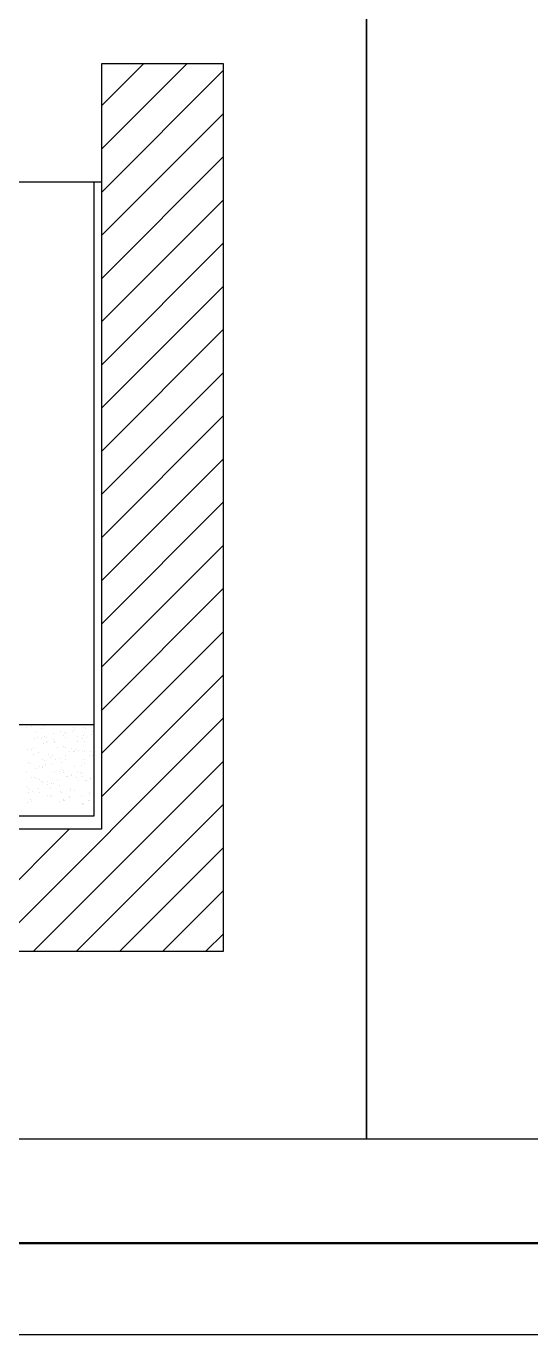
# Paper-space layout 'ldTemplatePARS001R3OrderA3BWPP03 (2)' of a CAD drawing. Header units: millimetres. Extents: x 302 to 722, y -383 to -86.
# Drawn here: x 402.6 to 430.1, y -383 to -311.6 of the extents above; entities that cross this region are included whole.
import ezdxf

# ---------------------------------------------------------------- set-up
doc = ezdxf.new("R2010")
doc.units = ezdxf.units.MM
doc.layers.add('AM_0', color=7, linetype='Continuous', lineweight=50)
doc.layers.add('DXF', color=7, linetype='Continuous')
doc.layers.add('DXF_FETT', color=7, linetype='Continuous')

psp = doc.layouts.new('ldTemplatePARS001R3OrderA3BWPP03 (2)')

# ---------------------------------------------------------------- linework, layer by layer
at = {"color": 7}
for p, q in [((421.168, -372.317), (421.168, -307.511)), ((421.168, -307.511), (421.168, -372.317)), ((406.687, -315.916), (408.989, -313.614)), ((406.687, -318.273), (411.346, -313.614)), ((406.687, -313.614), (406.687, -355.393)), ((413.354, -313.614), (406.687, -313.614)), ((413.354, -355.393), (413.354, -313.614)), ((406.687, -320.63), (413.354, -313.963)), ((406.687, -322.987), (413.354, -316.32)), ((406.687, -325.344), (413.354, -318.677)), ((406.282, -354.665), (406.282, -320.047)), ((352.147, -320.059), (406.687, -320.059)), ((406.687, -327.701), (413.354, -321.034)), ((406.687, -330.058), (413.354, -323.391)), ((406.687, -332.415), (413.354, -325.748)), ((406.687, -334.772), (413.354, -328.105)), ((406.687, -337.129), (413.354, -330.462)), ((406.687, -339.486), (413.354, -332.819)), ((406.687, -341.843), (413.354, -335.176)), ((406.687, -344.2), (413.354, -337.533)), ((406.687, -346.557), (413.354, -339.89)), ((406.687, -348.914), (413.354, -342.247)), ((406.687, -351.271), (413.354, -344.604)), ((406.687, -353.628), (413.354, -346.961)), ((400.613, -362.059), (413.354, -349.318)), ((349.76, -349.665), (406.282, -349.687)), ((402.616, -349.858), (402.616, -349.858)), ((402.766, -349.673), (402.766, -349.673)), ((402.884, -349.801), (402.884, -349.801)), ((403.089, -349.716), (403.089, -349.716)), ((403.422, -349.908), (403.422, -349.908)), ((403.509, -349.745), (403.509, -349.745)), ((404.458, -350.044), (404.458, -350.044)), ((404.793, -349.713), (404.793, -349.713)), ((405.119, -350.051), (405.119, -350.051)), ((405.144, -349.843), (405.144, -349.843)), ((405.236, -349.944), (405.236, -349.944)), ((405.747, -349.864), (405.747, -349.864)), ((405.841, -349.912), (405.841, -349.912)), ((406.192, -350.042), (406.192, -350.042)), ((403.003, -350.454), (403.003, -350.454)), ((403.059, -350.089), (403.059, -350.089)), ((403.185, -350.388), (403.185, -350.388)), ((403.387, -350.451), (403.387, -350.451)), ((403.531, -350.709), (403.531, -350.709)), ((403.566, -350.353), (403.566, -350.353)), ((403.659, -350.689), (403.659, -350.689)), ((403.66, -350.402), (403.66, -350.402)), ((403.736, -350.624), (403.736, -350.624)), ((404.05, -350.179), (404.05, -350.179)), ((404.057, -350.491), (404.057, -350.491)), ((404.103, -350.632), (404.103, -350.632)), ((404.114, -350.68), (404.114, -350.68)), ((404.593, -350.269), (404.593, -350.269)), ((404.66, -350.108), (404.66, -350.108)), ((404.725, -350.389), (404.725, -350.389)), ((404.798, -350.184), (404.798, -350.184)), ((405.381, -350.624), (405.381, -350.624)), ((405.387, -350.337), (405.387, -350.337)), ((405.641, -350.468), (405.641, -350.468)), ((405.708, -350.307), (405.708, -350.307)), ((405.773, -350.588), (405.773, -350.588)), ((405.846, -350.383), (405.846, -350.383)), ((406.167, -350.251), (406.167, -350.251)), ((402.674, -351.064), (402.674, -351.064)), ((402.841, -351.024), (402.841, -351.024)), ((402.97, -351.32), (402.97, -351.32)), ((402.995, -350.931), (402.995, -350.931)), ((403.24, -351.235), (403.24, -351.235)), ((403.79, -351.323), (403.79, -351.323)), ((403.896, -351.47), (403.896, -351.47)), ((403.992, -351.387), (403.992, -351.387)), ((404.287, -350.96), (404.287, -350.96)), ((404.61, -350.896), (404.61, -350.896)), ((404.704, -350.945), (404.704, -350.945)), ((404.704, -351.399), (404.704, -351.399)), ((404.962, -351.17), (404.962, -351.17)), ((405.063, -350.979), (405.063, -350.979)), ((405.147, -351.176), (405.147, -351.176)), ((405.24, -351.177), (405.24, -351.177)), ((405.264, -351.043), (405.264, -351.043)), ((405.446, -351.092), (405.446, -351.092)), ((405.658, -351.095), (405.658, -351.095)), ((405.752, -351.144), (405.752, -351.144)), ((406.01, -351.369), (406.01, -351.369)), ((406.111, -351.179), (406.111, -351.179)), ((406.195, -351.375), (406.195, -351.375)), ((402.719, -351.73), (402.719, -351.73)), ((402.802, -351.806), (402.802, -351.806)), ((402.97, -362.059), (413.354, -351.675)), ((403.117, -352.057), (403.117, -352.057)), ((403.322, -351.972), (403.322, -351.972)), ((403.446, -351.959), (403.446, -351.959)), ((403.477, -351.584), (403.477, -351.584)), ((403.477, -352.016), (403.477, -352.016)), ((403.571, -351.633), (403.571, -351.633)), ((403.643, -351.839), (403.643, -351.839)), ((404.014, -351.864), (404.014, -351.864)), ((404.178, -351.617), (404.178, -351.617)), ((404.384, -351.532), (404.384, -351.532)), ((404.521, -352.128), (404.521, -352.128)), ((404.524, -351.741), (404.524, -351.741)), ((404.614, -352.177), (404.614, -352.177)), ((404.718, -351.616), (404.718, -351.616)), ((405.199, -351.951), (405.199, -351.951)), ((405.572, -351.94), (405.572, -351.94)), ((405.752, -351.598), (405.752, -351.598)), ((405.766, -351.815), (405.766, -351.815)), ((402.581, -352.279), (402.581, -352.279)), ((402.881, -352.552), (402.881, -352.552)), ((403.039, -352.587), (403.039, -352.587)), ((403.122, -352.602), (403.122, -352.602)), ((403.323, -352.666), (403.323, -352.666)), ((403.388, -352.816), (403.388, -352.816)), ((403.481, -352.865), (403.481, -352.865)), ((403.714, -352.797), (403.714, -352.797)), ((403.969, -352.88), (403.969, -352.88)), ((404.05, -352.895), (404.05, -352.895)), ((404.132, -352.251), (404.132, -352.251)), ((404.29, -352.747), (404.29, -352.747)), ((404.394, -352.258), (404.394, -352.258)), ((404.596, -352.322), (404.596, -352.322)), ((404.761, -352.521), (404.761, -352.521)), ((404.826, -352.525), (404.826, -352.525)), ((405.031, -352.44), (405.031, -352.44)), ((405.058, -352.407), (405.058, -352.407)), ((405.323, -352.551), (405.323, -352.551)), ((405.352, -352.307), (405.352, -352.307)), ((405.436, -352.732), (405.436, -352.732)), ((405.569, -352.327), (405.569, -352.327)), ((405.644, -352.521), (405.644, -352.521)), ((405.663, -352.376), (405.663, -352.376)), ((405.809, -352.721), (405.809, -352.721)), ((405.874, -352.724), (405.874, -352.724)), ((406.079, -352.639), (406.079, -352.639)), ((406.106, -352.606), (406.106, -352.606)), ((402.647, -353.097), (402.647, -353.097)), ((402.702, -353.405), (402.702, -353.405)), ((402.777, -353.238), (402.777, -353.238)), ((402.907, -353.32), (402.907, -353.32)), ((403.228, -353.187), (403.228, -353.187)), ((403.276, -353.368), (403.276, -353.368)), ((403.726, -353.537), (403.726, -353.537)), ((403.764, -352.965), (403.764, -352.965)), ((403.925, -353.096), (403.925, -353.096)), ((403.928, -353.601), (403.928, -353.601)), ((403.951, -353.578), (403.951, -353.578)), ((404.369, -353.032), (404.369, -353.032)), ((404.431, -353.359), (404.431, -353.359)), ((404.525, -353.408), (404.525, -353.408)), ((404.998, -353.302), (404.998, -353.302)), ((404.999, -353.194), (404.999, -353.194)), ((405.201, -353.258), (405.201, -353.258)), ((405.573, -353.607), (405.573, -353.607)), ((406.046, -353.502), (406.046, -353.502)), ((406.047, -353.393), (406.047, -353.393)), ((402.655, -353.945), (402.655, -353.945)), ((402.791, -353.784), (402.791, -353.784)), ((402.884, -353.878), (402.884, -353.878)), ((404.411, -353.873), (404.411, -353.873)), ((404.606, -353.813), (404.606, -353.813)), ((404.617, -353.788), (404.617, -353.788)), ((404.655, -353.83), (404.655, -353.83)), ((404.937, -353.655), (404.937, -353.655)), ((404.968, -353.639), (404.968, -353.639)), ((405.327, -362.059), (413.354, -354.032)), ((405.654, -354.012), (405.654, -354.012)), ((405.665, -353.987), (405.665, -353.987)), ((405.703, -354.029), (405.703, -354.029)), ((405.985, -353.854), (405.985, -353.854)), ((406.016, -353.838), (406.016, -353.838)), ((349.76, -354.665), (406.282, -354.675)), ((406.687, -355.393), (348.354, -355.393)), ((398.256, -362.059), (404.923, -355.393)), ((413.354, -362.059), (413.354, -355.393)), ((407.684, -362.059), (413.354, -356.389)), ((410.041, -362.059), (413.354, -358.746)), ((412.398, -362.059), (413.354, -361.104)), ((348.354, -362.059), (413.354, -362.059)), ((421.168, -372.317), (323.362, -372.317)), ((518.975, -372.317), (421.168, -372.317))]:
    psp.add_line(p, q, dxfattribs=at)
at = {"layer": 'AM_0'}
psp.add_line((318.77, -378), (587.493, -378), dxfattribs=at)
at = {"layer": 'DXF'}
psp.add_line((722, -383), (302, -383), dxfattribs=at)
at = {"layer": 'DXF_FETT'}
psp.add_line((311.65, -378), (717, -378), dxfattribs=at)

doc.saveas('drawing.dxf')
